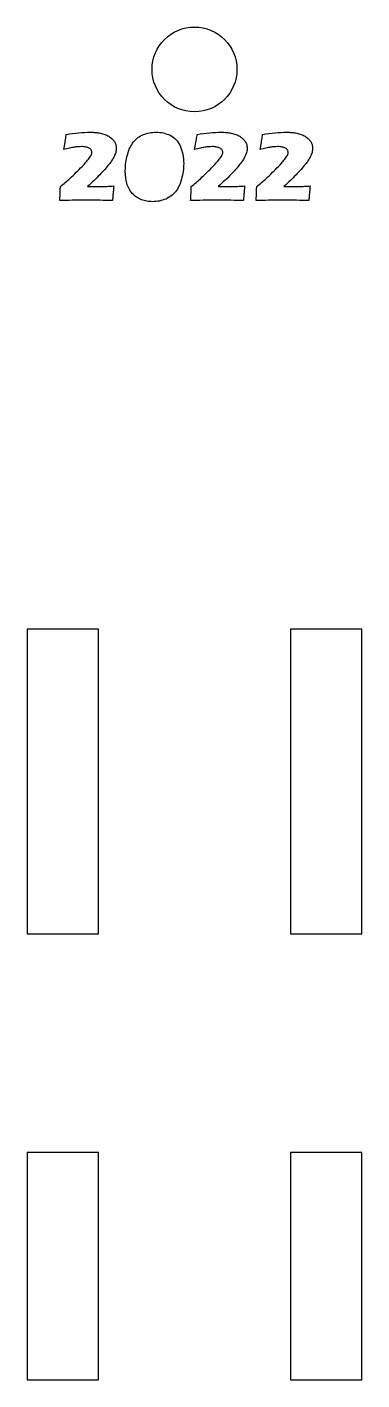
# Model space of a CAD drawing. Header units: millimetres. Extents: x -117 to 117, y -133 to 133.
# Drawn here: x -7.5 to 7.5, y 4.9 to 65.6 of the extents above; entities that cross this region are included whole.
import ezdxf

# ---------------------------------------------------------------- set-up
doc = ezdxf.new("R2010")
doc.units = ezdxf.units.MM
doc.layers.get('0').update_dxf_attribs({"linetype": 'CONTINUOUS'})

msp = doc.modelspace()

# ---------------------------------------------------------------- linework, layer by layer
for p, q in [((-5.857, 60.072), (-5.8, 60.386)), ((0.006, 60.072), (0.064, 60.386)), ((2.938, 60.072), (2.995, 60.386)), ((-4.798, 58.408), (-4.556, 58.406)), ((1.066, 58.408), (1.308, 58.406)), ((3.998, 58.408), (4.239, 58.406))]:
    msp.add_line(p, q)
for points in [[(-7.5, 24.9), (-4.3, 24.9), (-4.3, 38.564), (-7.5, 38.564)], [(4.3, 24.9), (7.5, 24.9), (7.5, 38.564), (4.3, 38.564)], [(-4.3, 4.9), (-4.3, 15.1), (-7.5, 15.1), (-7.5, 4.9)], [(7.5, 4.9), (7.5, 15.1), (4.3, 15.1), (4.3, 4.9)]]:
    msp.add_lwpolyline(points, close=True)
msp.add_circle((0, 63.66), 1.9)
for points, knots in [([(-5.8, 60.386), (-5.792, 60.432), (-5.77, 60.552), (-5.753, 60.673), (-5.743, 60.748)], [0, 0, 0, 0, 0.01400138, 0.03671431, 0.03671431, 0.03671431, 0.03671431]), ([(-5.743, 60.748), (-5.557, 60.777), (-5.197, 60.831), (-4.834, 60.841), (-4.659, 60.845)], [0, 0, 0, 0, 0.0564566, 0.1088753, 0.1088753, 0.1088753, 0.1088753]), ([(-4.659, 60.845), (-4.584, 60.844), (-4.436, 60.84), (-4.29, 60.816), (-4.218, 60.803)], [0, 0, 0, 0, 0.02260616, 0.04442567, 0.04442567, 0.04442567, 0.04442567]), ([(-4.218, 60.803), (-4.15, 60.788), (-4.018, 60.757), (-3.898, 60.693), (-3.84, 60.662)], [0, 0, 0, 0, 0.02077782, 0.04052419, 0.04052419, 0.04052419, 0.04052419]), ([(-3.84, 60.662), (-3.788, 60.628), (-3.691, 60.565), (-3.622, 60.472), (-3.589, 60.429)], [0, 0, 0, 0, 0.0181869, 0.03445212, 0.03445212, 0.03445212, 0.03445212]), ([(-2.73, 60.41), (-2.667, 60.479), (-2.542, 60.618), (-2.373, 60.698), (-2.288, 60.739)], [0, 0, 0, 0, 0.02768417, 0.05553931, 0.05553931, 0.05553931, 0.05553931]), ([(-2.288, 60.739), (-2.198, 60.77), (-2.015, 60.832), (-1.823, 60.841), (-1.725, 60.845)], [0, 0, 0, 0, 0.02850682, 0.05753049, 0.05753049, 0.05753049, 0.05753049]), ([(-1.725, 60.845), (-1.612, 60.84), (-1.391, 60.83), (-1.186, 60.747), (-1.087, 60.707)], [0, 0, 0, 0, 0.03383127, 0.06575961, 0.06575961, 0.06575961, 0.06575961]), ([(-1.087, 60.707), (-0.996, 60.65), (-0.807, 60.532), (-0.699, 60.336), (-0.643, 60.233)], [0, 0, 0, 0, 0.03152264, 0.0658941, 0.0658941, 0.0658941, 0.0658941]), ([(0.064, 60.386), (0.072, 60.432), (0.094, 60.552), (0.11, 60.673), (0.121, 60.748)], [0, 0, 0, 0, 0.01400138, 0.03671424, 0.03671424, 0.03671424, 0.03671424]), ([(0.121, 60.748), (0.307, 60.777), (0.666, 60.831), (1.029, 60.841), (1.204, 60.845)], [0, 0, 0, 0, 0.0564571, 0.1088753, 0.1088753, 0.1088753, 0.1088753]), ([(1.204, 60.845), (1.28, 60.844), (1.428, 60.84), (1.574, 60.816), (1.646, 60.803)], [0, 0, 0, 0, 0.02260664, 0.04442615, 0.04442615, 0.04442615, 0.04442615]), ([(1.646, 60.803), (1.714, 60.788), (1.846, 60.757), (1.966, 60.693), (2.024, 60.662)], [0, 0, 0, 0, 0.02077782, 0.04052419, 0.04052419, 0.04052419, 0.04052419]), ([(2.024, 60.662), (2.075, 60.628), (2.173, 60.565), (2.242, 60.472), (2.275, 60.429)], [0, 0, 0, 0, 0.0181869, 0.03445212, 0.03445212, 0.03445212, 0.03445212]), ([(2.995, 60.386), (3.004, 60.432), (3.026, 60.552), (3.042, 60.673), (3.053, 60.748)], [0, 0, 0, 0, 0.01400138, 0.03671431, 0.03671431, 0.03671431, 0.03671431]), ([(3.053, 60.748), (3.239, 60.777), (3.598, 60.831), (3.961, 60.841), (4.136, 60.845)], [0, 0, 0, 0, 0.0564566, 0.1088753, 0.1088753, 0.1088753, 0.1088753]), ([(4.136, 60.845), (4.212, 60.844), (4.36, 60.84), (4.506, 60.816), (4.578, 60.803)], [0, 0, 0, 0, 0.02260616, 0.04442567, 0.04442567, 0.04442567, 0.04442567]), ([(4.578, 60.803), (4.646, 60.788), (4.778, 60.757), (4.898, 60.693), (4.956, 60.662)], [0, 0, 0, 0, 0.02077782, 0.04052419, 0.04052419, 0.04052419, 0.04052419]), ([(4.956, 60.662), (5.007, 60.628), (5.104, 60.565), (5.174, 60.472), (5.206, 60.429)], [0, 0, 0, 0, 0.0181869, 0.03445212, 0.03445212, 0.03445212, 0.03445212]), ([(-5.392, 60.173), (-5.46, 60.16), (-5.616, 60.132), (-5.77, 60.094), (-5.857, 60.072)], [0, 0, 0, 0, 0.02050132, 0.04758189, 0.04758189, 0.04758189, 0.04758189]), ([(-5.068, 60.199), (-5.121, 60.198), (-5.23, 60.195), (-5.337, 60.18), (-5.392, 60.173)], [0, 0, 0, 0, 0.0158109, 0.03254881, 0.03254881, 0.03254881, 0.03254881]), ([(-4.868, 60.179), (-4.9, 60.185), (-4.966, 60.197), (-5.033, 60.198), (-5.068, 60.199)], [0, 0, 0, 0, 0.00951199, 0.02012789, 0.02012789, 0.02012789, 0.02012789]), ([(-4.719, 60.126), (-4.741, 60.137), (-4.789, 60.16), (-4.841, 60.173), (-4.868, 60.179)], [0, 0, 0, 0, 0.00743178, 0.01588491, 0.01588491, 0.01588491, 0.01588491]), ([(-4.629, 60.046), (-4.64, 60.062), (-4.665, 60.095), (-4.7, 60.115), (-4.719, 60.126)], [0, 0, 0, 0, 0.00571364, 0.01217638, 0.01217638, 0.01217638, 0.01217638]), ([(-3.589, 60.429), (-3.565, 60.384), (-3.516, 60.294), (-3.509, 60.192), (-3.506, 60.142)], [0, 0, 0, 0, 0.01517208, 0.03018058, 0.03018058, 0.03018058, 0.03018058]), ([(-3.506, 60.142), (-3.507, 60.108), (-3.509, 60.041), (-3.523, 59.975), (-3.53, 59.942)], [0, 0, 0, 0, 0.01007323, 0.02018204, 0.02018204, 0.02018204, 0.02018204]), ([(-3.003, 59.836), (-2.97, 59.945), (-2.906, 60.15), (-2.786, 60.327), (-2.73, 60.41)], [0, 0, 0, 0, 0.03401054, 0.06386862, 0.06386862, 0.06386862, 0.06386862]), ([(-0.643, 60.233), (-0.597, 60.113), (-0.499, 59.859), (-0.489, 59.586), (-0.484, 59.443)], [0, 0, 0, 0, 0.03841651, 0.08110328, 0.08110328, 0.08110328, 0.08110328]), ([(0.471, 60.173), (0.404, 60.16), (0.248, 60.132), (0.094, 60.094), (0.006, 60.072)], [0, 0, 0, 0, 0.02050132, 0.04758189, 0.04758189, 0.04758189, 0.04758189]), ([(0.795, 60.199), (0.743, 60.198), (0.634, 60.195), (0.527, 60.18), (0.471, 60.173)], [0, 0, 0, 0, 0.0158109, 0.03254881, 0.03254881, 0.03254881, 0.03254881]), ([(0.995, 60.179), (0.964, 60.185), (0.898, 60.197), (0.831, 60.198), (0.795, 60.199)], [0, 0, 0, 0, 0.00951246, 0.02012789, 0.02012789, 0.02012789, 0.02012789]), ([(1.145, 60.126), (1.122, 60.137), (1.074, 60.16), (1.023, 60.173), (0.995, 60.179)], [0, 0, 0, 0, 0.00743222, 0.01588489, 0.01588489, 0.01588489, 0.01588489]), ([(1.235, 60.046), (1.224, 60.062), (1.199, 60.095), (1.164, 60.115), (1.145, 60.126)], [0, 0, 0, 0, 0.00571364, 0.01217638, 0.01217638, 0.01217638, 0.01217638]), ([(2.275, 60.429), (2.299, 60.384), (2.347, 60.294), (2.355, 60.192), (2.358, 60.142)], [0, 0, 0, 0, 0.01517208, 0.03018051, 0.03018051, 0.03018051, 0.03018051]), ([(2.358, 60.142), (2.357, 60.108), (2.355, 60.041), (2.341, 59.975), (2.334, 59.942)], [0, 0, 0, 0, 0.0100732, 0.0201821, 0.0201821, 0.0201821, 0.0201821]), ([(3.403, 60.173), (3.336, 60.16), (3.18, 60.132), (3.026, 60.094), (2.938, 60.072)], [0, 0, 0, 0, 0.02050132, 0.04758189, 0.04758189, 0.04758189, 0.04758189]), ([(3.727, 60.199), (3.675, 60.198), (3.566, 60.195), (3.458, 60.18), (3.403, 60.173)], [0, 0, 0, 0, 0.0158109, 0.03254881, 0.03254881, 0.03254881, 0.03254881]), ([(3.927, 60.179), (3.896, 60.185), (3.83, 60.197), (3.763, 60.198), (3.727, 60.199)], [0, 0, 0, 0, 0.00951199, 0.02012789, 0.02012789, 0.02012789, 0.02012789]), ([(4.077, 60.126), (4.054, 60.137), (4.006, 60.16), (3.955, 60.173), (3.927, 60.179)], [0, 0, 0, 0, 0.00743178, 0.01588491, 0.01588491, 0.01588491, 0.01588491]), ([(4.167, 60.046), (4.155, 60.062), (4.131, 60.095), (4.096, 60.115), (4.077, 60.126)], [0, 0, 0, 0, 0.00571395, 0.01217668, 0.01217668, 0.01217668, 0.01217668]), ([(5.206, 60.429), (5.231, 60.384), (5.279, 60.294), (5.286, 60.192), (5.29, 60.142)], [0, 0, 0, 0, 0.01517208, 0.03018058, 0.03018058, 0.03018058, 0.03018058]), ([(5.29, 60.142), (5.289, 60.108), (5.287, 60.041), (5.273, 59.975), (5.266, 59.942)], [0, 0, 0, 0, 0.01007323, 0.02018204, 0.02018204, 0.02018204, 0.02018204]), ([(-5.038, 59.309), (-4.978, 59.372), (-4.866, 59.49), (-4.764, 59.617), (-4.717, 59.676)], [0, 0, 0, 0, 0.02602076, 0.04877538, 0.04877538, 0.04877538, 0.04877538]), ([(-4.717, 59.676), (-4.695, 59.705), (-4.656, 59.757), (-4.629, 59.816), (-4.618, 59.841)], [0, 0, 0, 0, 0.01099075, 0.01927505, 0.01927505, 0.01927505, 0.01927505]), ([(-4.6, 59.935), (-4.601, 59.955), (-4.603, 59.994), (-4.62, 60.029), (-4.629, 60.046)], [0, 0, 0, 0, 0.00600453, 0.0115723, 0.0115723, 0.0115723, 0.0115723]), ([(-4.618, 59.841), (-4.613, 59.856), (-4.602, 59.887), (-4.601, 59.919), (-4.6, 59.935)], [0, 0, 0, 0, 0.004853604, 0.009656445, 0.009656445, 0.009656445, 0.009656445]), ([(-3.62, 59.72), (-3.65, 59.667), (-3.711, 59.558), (-3.787, 59.459), (-3.827, 59.408)], [0, 0, 0, 0, 0.01828048, 0.03746897, 0.03746897, 0.03746897, 0.03746897]), ([(-3.53, 59.942), (-3.541, 59.907), (-3.564, 59.831), (-3.6, 59.759), (-3.62, 59.72)], [0, 0, 0, 0, 0.0108424, 0.02399345, 0.02399345, 0.02399345, 0.02399345]), ([(-3.101, 59.12), (-3.097, 59.241), (-3.089, 59.483), (-3.032, 59.719), (-3.003, 59.836)], [0, 0, 0, 0, 0.03623639, 0.0724811, 0.0724811, 0.0724811, 0.0724811]), ([(0.826, 59.309), (0.886, 59.372), (0.997, 59.49), (1.099, 59.617), (1.147, 59.676)], [0, 0, 0, 0, 0.02602108, 0.04877571, 0.04877571, 0.04877571, 0.04877571]), ([(1.147, 59.676), (1.169, 59.705), (1.208, 59.757), (1.234, 59.816), (1.246, 59.841)], [0, 0, 0, 0, 0.01099048, 0.01927499, 0.01927499, 0.01927499, 0.01927499]), ([(1.264, 59.935), (1.263, 59.955), (1.261, 59.994), (1.243, 60.029), (1.235, 60.046)], [0, 0, 0, 0, 0.00600453, 0.0115723, 0.0115723, 0.0115723, 0.0115723]), ([(1.246, 59.841), (1.251, 59.856), (1.261, 59.887), (1.263, 59.919), (1.264, 59.935)], [0, 0, 0, 0, 0.004853604, 0.009656445, 0.009656445, 0.009656445, 0.009656445]), ([(2.244, 59.72), (2.214, 59.667), (2.152, 59.558), (2.076, 59.459), (2.037, 59.408)], [0, 0, 0, 0, 0.01828073, 0.03746894, 0.03746894, 0.03746894, 0.03746894]), ([(2.334, 59.942), (2.323, 59.907), (2.3, 59.831), (2.264, 59.759), (2.244, 59.72)], [0, 0, 0, 0, 0.01084225, 0.0239933, 0.0239933, 0.0239933, 0.0239933]), ([(3.758, 59.309), (3.818, 59.372), (3.929, 59.49), (4.031, 59.617), (4.079, 59.676)], [0, 0, 0, 0, 0.02602044, 0.04877536, 0.04877536, 0.04877536, 0.04877536]), ([(4.079, 59.676), (4.101, 59.705), (4.139, 59.757), (4.166, 59.816), (4.178, 59.841)], [0, 0, 0, 0, 0.01099075, 0.01927505, 0.01927505, 0.01927505, 0.01927505]), ([(4.195, 59.935), (4.194, 59.955), (4.193, 59.994), (4.175, 60.029), (4.167, 60.046)], [0, 0, 0, 0, 0.00600448, 0.01157225, 0.01157225, 0.01157225, 0.01157225]), ([(4.178, 59.841), (4.183, 59.856), (4.193, 59.887), (4.195, 59.919), (4.195, 59.935)], [0, 0, 0, 0, 0.004853604, 0.009656445, 0.009656445, 0.009656445, 0.009656445]), ([(5.176, 59.72), (5.146, 59.667), (5.084, 59.558), (5.008, 59.459), (4.969, 59.408)], [0, 0, 0, 0, 0.01828048, 0.03746897, 0.03746897, 0.03746897, 0.03746897]), ([(5.266, 59.942), (5.255, 59.907), (5.231, 59.831), (5.195, 59.759), (5.176, 59.72)], [0, 0, 0, 0, 0.01084225, 0.0239935, 0.0239935, 0.0239935, 0.0239935]), ([(-5.587, 58.772), (-5.489, 58.864), (-5.301, 59.038), (-5.123, 59.222), (-5.038, 59.309)], [0, 0, 0, 0, 0.04027185, 0.07679902, 0.07679902, 0.07679902, 0.07679902]), ([(-4.248, 58.931), (-4.332, 58.848), (-4.511, 58.669), (-4.698, 58.499), (-4.798, 58.408)], [0, 0, 0, 0, 0.03527895, 0.0758705, 0.0758705, 0.0758705, 0.0758705]), ([(-3.827, 59.408), (-3.891, 59.329), (-4.026, 59.164), (-4.172, 59.011), (-4.248, 58.931)], [0, 0, 0, 0, 0.03061607, 0.06370136, 0.06370136, 0.06370136, 0.06370136]), ([(-3.031, 58.554), (-3.051, 58.645), (-3.093, 58.831), (-3.099, 59.022), (-3.101, 59.12)], [0, 0, 0, 0, 0.02789329, 0.05714958, 0.05714958, 0.05714958, 0.05714958]), ([(-0.484, 59.443), (-0.488, 59.324), (-0.496, 59.086), (-0.553, 58.854), (-0.581, 58.738)], [0, 0, 0, 0, 0.03552419, 0.07139177, 0.07139177, 0.07139177, 0.07139177]), ([(0.277, 58.772), (0.375, 58.864), (0.562, 59.038), (0.741, 59.222), (0.826, 59.309)], [0, 0, 0, 0, 0.04027185, 0.07679869, 0.07679869, 0.07679869, 0.07679869]), ([(1.615, 58.931), (1.532, 58.848), (1.353, 58.669), (1.166, 58.499), (1.066, 58.408)], [0, 0, 0, 0, 0.03527895, 0.0758705, 0.0758705, 0.0758705, 0.0758705]), ([(2.037, 59.408), (1.973, 59.329), (1.838, 59.164), (1.691, 59.011), (1.615, 58.931)], [0, 0, 0, 0, 0.03061607, 0.06370136, 0.06370136, 0.06370136, 0.06370136]), ([(3.209, 58.772), (3.307, 58.864), (3.494, 59.038), (3.673, 59.222), (3.758, 59.309)], [0, 0, 0, 0, 0.0402715, 0.07679868, 0.07679868, 0.07679868, 0.07679868]), ([(4.547, 58.931), (4.464, 58.848), (4.285, 58.669), (4.098, 58.499), (3.998, 58.408)], [0, 0, 0, 0, 0.03527895, 0.0758705, 0.0758705, 0.0758705, 0.0758705]), ([(4.969, 59.408), (4.904, 59.329), (4.77, 59.164), (4.623, 59.011), (4.547, 58.931)], [0, 0, 0, 0, 0.03061607, 0.06370136, 0.06370136, 0.06370136, 0.06370136]), ([(-6.021, 58.061), (-6.019, 58.119), (-6.015, 58.235), (-6.01, 58.351), (-6.007, 58.409)], [0, 0, 0, 0, 0.01722255, 0.03483397, 0.03483397, 0.03483397, 0.03483397]), ([(-6.007, 58.409), (-5.933, 58.47), (-5.791, 58.588), (-5.653, 58.712), (-5.587, 58.772)], [0, 0, 0, 0, 0.02862943, 0.05548505, 0.05548505, 0.05548505, 0.05548505]), ([(-4.556, 58.406), (-4.514, 58.406), (-4.4, 58.407), (-4.287, 58.409), (-4.217, 58.41)], [0, 0, 0, 0, 0.01277542, 0.03395909, 0.03395909, 0.03395909, 0.03395909]), ([(-4.217, 58.41), (-4.145, 58.411), (-4.027, 58.413), (-3.91, 58.417), (-3.864, 58.419)], [0, 0, 0, 0, 0.02151557, 0.03528649, 0.03528649, 0.03528649, 0.03528649]), ([(-3.864, 58.419), (-3.827, 58.421), (-3.746, 58.426), (-3.664, 58.434), (-3.62, 58.439)], [0, 0, 0, 0, 0.0110671, 0.0244782, 0.0244782, 0.0244782, 0.0244782]), ([(-3.62, 58.439), (-3.623, 58.399), (-3.629, 58.311), (-3.636, 58.223), (-3.641, 58.175)], [0, 0, 0, 0, 0.01189852, 0.02645646, 0.02645646, 0.02645646, 0.02645646]), ([(-2.785, 58.096), (-2.839, 58.164), (-2.949, 58.301), (-3.003, 58.469), (-3.031, 58.554)], [0, 0, 0, 0, 0.02587805, 0.05240151, 0.05240151, 0.05240151, 0.05240151]), ([(-0.581, 58.738), (-0.615, 58.63), (-0.676, 58.43), (-0.793, 58.256), (-0.847, 58.176)], [0, 0, 0, 0, 0.03355696, 0.06243486, 0.06243486, 0.06243486, 0.06243486]), ([(-0.157, 58.061), (-0.155, 58.119), (-0.151, 58.235), (-0.146, 58.351), (-0.143, 58.409)], [0, 0, 0, 0, 0.01722255, 0.03483397, 0.03483397, 0.03483397, 0.03483397]), ([(-0.143, 58.409), (-0.069, 58.47), (0.073, 58.588), (0.21, 58.712), (0.277, 58.772)], [0, 0, 0, 0, 0.02862943, 0.05548505, 0.05548505, 0.05548505, 0.05548505]), ([(1.308, 58.406), (1.35, 58.406), (1.463, 58.407), (1.577, 58.409), (1.647, 58.41)], [0, 0, 0, 0, 0.01277494, 0.03395909, 0.03395909, 0.03395909, 0.03395909]), ([(1.647, 58.41), (1.719, 58.411), (1.836, 58.413), (1.954, 58.417), (2, 58.419)], [0, 0, 0, 0, 0.02151509, 0.03528649, 0.03528649, 0.03528649, 0.03528649]), ([(2, 58.419), (2.037, 58.421), (2.118, 58.426), (2.199, 58.434), (2.244, 58.439)], [0, 0, 0, 0, 0.0110671, 0.0244782, 0.0244782, 0.0244782, 0.0244782]), ([(2.244, 58.439), (2.241, 58.399), (2.235, 58.311), (2.227, 58.223), (2.223, 58.175)], [0, 0, 0, 0, 0.01189852, 0.0264565, 0.0264565, 0.0264565, 0.0264565]), ([(2.775, 58.061), (2.777, 58.119), (2.781, 58.235), (2.786, 58.351), (2.789, 58.409)], [0, 0, 0, 0, 0.01722255, 0.03483397, 0.03483397, 0.03483397, 0.03483397]), ([(2.789, 58.409), (2.862, 58.47), (3.005, 58.588), (3.142, 58.712), (3.209, 58.772)], [0, 0, 0, 0, 0.02862943, 0.0554854, 0.0554854, 0.0554854, 0.0554854]), ([(4.239, 58.406), (4.282, 58.406), (4.395, 58.407), (4.508, 58.409), (4.579, 58.41)], [0, 0, 0, 0, 0.01277494, 0.03395861, 0.03395861, 0.03395861, 0.03395861]), ([(4.579, 58.41), (4.651, 58.411), (4.768, 58.413), (4.886, 58.417), (4.932, 58.419)], [0, 0, 0, 0, 0.02151605, 0.03528649, 0.03528649, 0.03528649, 0.03528649]), ([(4.932, 58.419), (4.969, 58.421), (5.05, 58.426), (5.131, 58.434), (5.176, 58.439)], [0, 0, 0, 0, 0.0110671, 0.0244782, 0.0244782, 0.0244782, 0.0244782]), ([(5.176, 58.439), (5.173, 58.399), (5.167, 58.311), (5.159, 58.223), (5.155, 58.175)], [0, 0, 0, 0, 0.01189852, 0.02645646, 0.02645646, 0.02645646, 0.02645646]), ([(-6.035, 57.788), (-6.032, 57.828), (-6.026, 57.919), (-6.023, 58.01), (-6.021, 58.061)], [0, 0, 0, 0, 0.0120208, 0.02737794, 0.02737794, 0.02737794, 0.02737794]), ([(-4.816, 57.792), (-5.037, 57.792), (-5.444, 57.792), (-5.851, 57.789), (-6.035, 57.788)], [0, 0, 0, 0, 0.0665389, 0.1219794, 0.1219794, 0.1219794, 0.1219794]), ([(-3.67, 57.788), (-3.857, 57.789), (-4.239, 57.792), (-4.62, 57.792), (-4.816, 57.792)], [0, 0, 0, 0, 0.0559898, 0.1145064, 0.1145064, 0.1145064, 0.1145064]), ([(-3.641, 58.175), (-3.646, 58.116), (-3.657, 57.987), (-3.666, 57.858), (-3.67, 57.788)], [0, 0, 0, 0, 0.01764262, 0.03879575, 0.03879575, 0.03879575, 0.03879575]), ([(-2.376, 57.817), (-2.452, 57.85), (-2.605, 57.918), (-2.724, 58.036), (-2.785, 58.096)], [0, 0, 0, 0, 0.02459865, 0.04986888, 0.04986888, 0.04986888, 0.04986888]), ([(-1.877, 57.731), (-1.964, 57.734), (-2.134, 57.741), (-2.296, 57.792), (-2.376, 57.817)], [0, 0, 0, 0, 0.02585865, 0.050821, 0.050821, 0.050821, 0.050821]), ([(-1.29, 57.847), (-1.384, 57.813), (-1.574, 57.745), (-1.775, 57.736), (-1.877, 57.731)], [0, 0, 0, 0, 0.02972008, 0.06013425, 0.06013425, 0.06013425, 0.06013425]), ([(-0.847, 58.176), (-0.909, 58.109), (-1.035, 57.971), (-1.204, 57.889), (-1.29, 57.847)], [0, 0, 0, 0, 0.02708386, 0.05558786, 0.05558786, 0.05558786, 0.05558786]), ([(-0.172, 57.788), (-0.169, 57.828), (-0.162, 57.919), (-0.159, 58.01), (-0.157, 58.061)], [0, 0, 0, 0, 0.0120208, 0.02737794, 0.02737794, 0.02737794, 0.02737794]), ([(1.048, 57.792), (0.826, 57.792), (0.42, 57.792), (0.013, 57.789), (-0.172, 57.788)], [0, 0, 0, 0, 0.0665384, 0.1219789, 0.1219789, 0.1219789, 0.1219789]), ([(2.193, 57.788), (2.007, 57.789), (1.625, 57.792), (1.243, 57.792), (1.048, 57.792)], [0, 0, 0, 0, 0.0559902, 0.1145068, 0.1145068, 0.1145068, 0.1145068]), ([(2.223, 58.175), (2.218, 58.116), (2.207, 57.987), (2.198, 57.858), (2.193, 57.788)], [0, 0, 0, 0, 0.01764262, 0.03879572, 0.03879572, 0.03879572, 0.03879572]), ([(2.76, 57.788), (2.763, 57.828), (2.77, 57.919), (2.773, 58.01), (2.775, 58.061)], [0, 0, 0, 0, 0.0120208, 0.02737794, 0.02737794, 0.02737794, 0.02737794]), ([(3.98, 57.792), (3.758, 57.792), (3.352, 57.792), (2.945, 57.789), (2.76, 57.788)], [0, 0, 0, 0, 0.0665389, 0.1219794, 0.1219794, 0.1219794, 0.1219794]), ([(5.125, 57.788), (4.939, 57.789), (4.557, 57.792), (4.175, 57.792), (3.98, 57.792)], [0, 0, 0, 0, 0.0559898, 0.1145064, 0.1145064, 0.1145064, 0.1145064]), ([(5.155, 58.175), (5.15, 58.116), (5.139, 57.987), (5.13, 57.858), (5.125, 57.788)], [0, 0, 0, 0, 0.01764258, 0.03879575, 0.03879575, 0.03879575, 0.03879575])]:
    msp.add_open_spline(points, degree=3, knots=knots)

doc.saveas('drawing.dxf')
